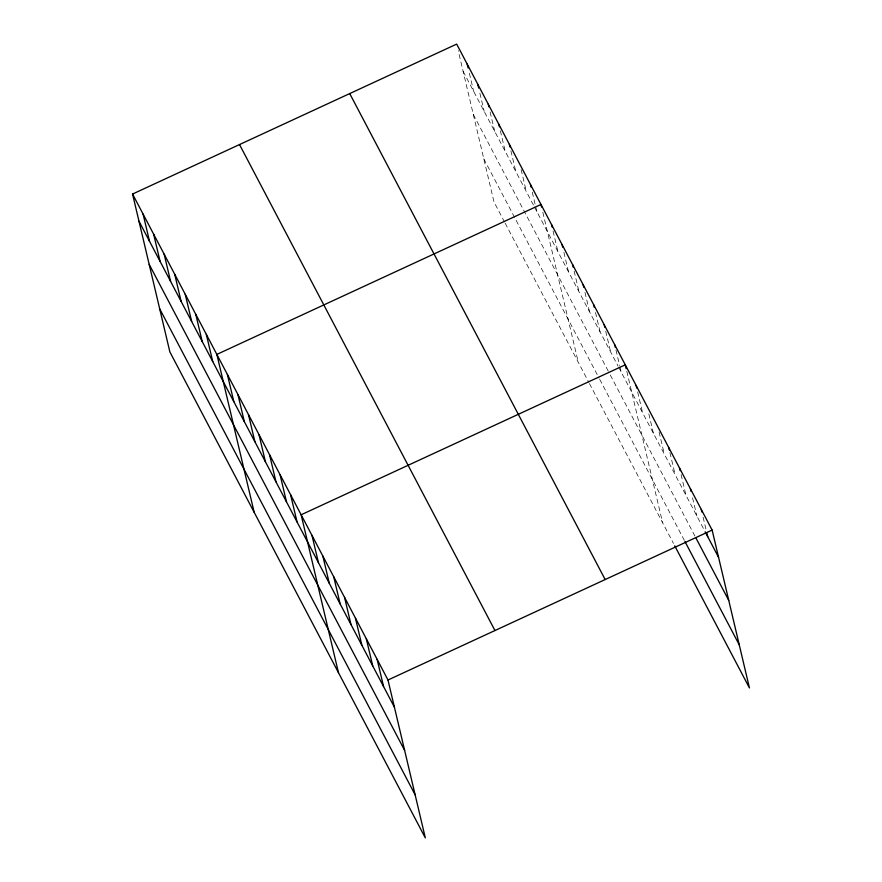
<?xml version="1.0" encoding="UTF-8"?>
<svg xmlns="http://www.w3.org/2000/svg" width="882" height="882" viewBox="0 0 882 882"><rect width="100%" height="100%" fill="white"/><g stroke="black" fill="none" stroke-linecap="round" stroke-linejoin="round"><path stroke-width="0.66" stroke-dasharray="4.41 3.31" d="M463.116 71.31L533.775 205.738M534.393 206.917L618.073 366.118M618.69 367.298L704.509 530.556M473.314 114.439L609.054 372.678M610.289 375.037L694.906 536.024M483.81 158.87L599.098 378.202M599.716 379.381L684.333 540.357M504.548 222.032L494.008 201.989L458.21 50.583M505.166 223.212L588.845 382.413M589.463 383.593L673.451 543.389M703.108 517.194L706.173 530.159M692.557 497.834L696.846 515.981M681.091 474.593L685.987 495.331M669.923 452.642L675.138 474.67M659.074 431.993L664.278 454.021M648.832 413.923L653.419 433.36M637.664 391.972L642.57 412.71M626.804 371.322L662.603 522.728M615.967 349.978L619.638 365.534M619.947 366.824L621.171 372.006M605.736 331.235L610.631 351.962M595.504 312.482L600.102 331.919M584.964 292.438L589.562 311.875M574.127 271.094L579.022 291.821M563.896 252.34L568.482 271.777M553.047 230.996L557.953 251.734M542.816 212.242L578.305 362.359M532.276 192.199L536.873 211.636M521.13 169.565L526.333 191.592M510.899 150.811L515.805 171.549M500.359 130.768L505.265 151.495M490.127 112.014L494.725 131.451M479.896 93.26L484.185 111.408M469.367 73.217L473.656 91.364"/><path stroke-width="1.32" d="M132.554 194.04L387.992 680.011L425.322 837.9L169.873 351.929L132.554 194.04L456.678 44.1L712.127 530.071L749.446 687.96L674.73 545.815M387.992 680.011L712.127 530.071M705.148 531.769L718.565 557.292M696.185 538.45L728.753 600.41M684.972 541.57L739.259 644.841M349.724 93.58L605.162 579.551M239.518 144.56L494.956 630.531M138.981 221.25L394.43 707.221M149.179 264.368L404.618 750.35M159.675 308.799L415.124 794.781M701.267 509.421L701.885 512.012M706.791 532.75L707.706 536.631M690.419 488.771L691.025 491.362M679.559 468.11L680.176 470.701M668.699 447.461L669.317 450.052M636.131 385.5L636.749 388.091M626.198 368.731L625.272 364.839L301.137 514.779L338.468 672.668M614.743 344.796L615.349 347.387M604.203 324.752L604.82 327.343M593.663 304.709L594.281 307.3M583.123 284.654L583.741 287.245M572.594 264.611L573.201 267.202M562.055 244.568L562.672 247.158M551.515 224.513L552.132 227.115M541.592 207.061L540.975 204.47L216.851 354.41L254.17 512.299M530.446 184.426L531.052 187.017M509.366 144.328L509.983 146.919M498.826 124.285L499.444 126.876M488.297 104.241L488.904 106.832M477.757 84.198L478.672 88.079M467.217 64.143L468.144 68.035M377.132 659.361L383.571 686.571M366.284 638.7L372.711 665.91M355.424 618.05L361.852 645.26M344.564 597.39L351.003 624.61M333.716 576.74L340.143 603.949M322.856 556.09L329.284 583.3M311.996 535.429L318.435 562.65M290.608 494.736L297.036 521.946M280.068 474.681L286.496 501.902M269.528 454.638L275.967 481.848M258.988 434.594L265.427 461.804M248.459 414.551L254.887 441.761M237.92 394.497L244.347 421.717M227.38 374.453L233.818 401.663M206.311 334.355L212.738 361.576M195.771 314.312L202.199 341.521M185.231 294.268L191.67 321.478M174.702 274.225L181.13 301.435M164.162 254.17L170.59 281.391M153.622 234.127L160.061 261.337M143.082 214.083L149.521 241.293"/></g></svg>
